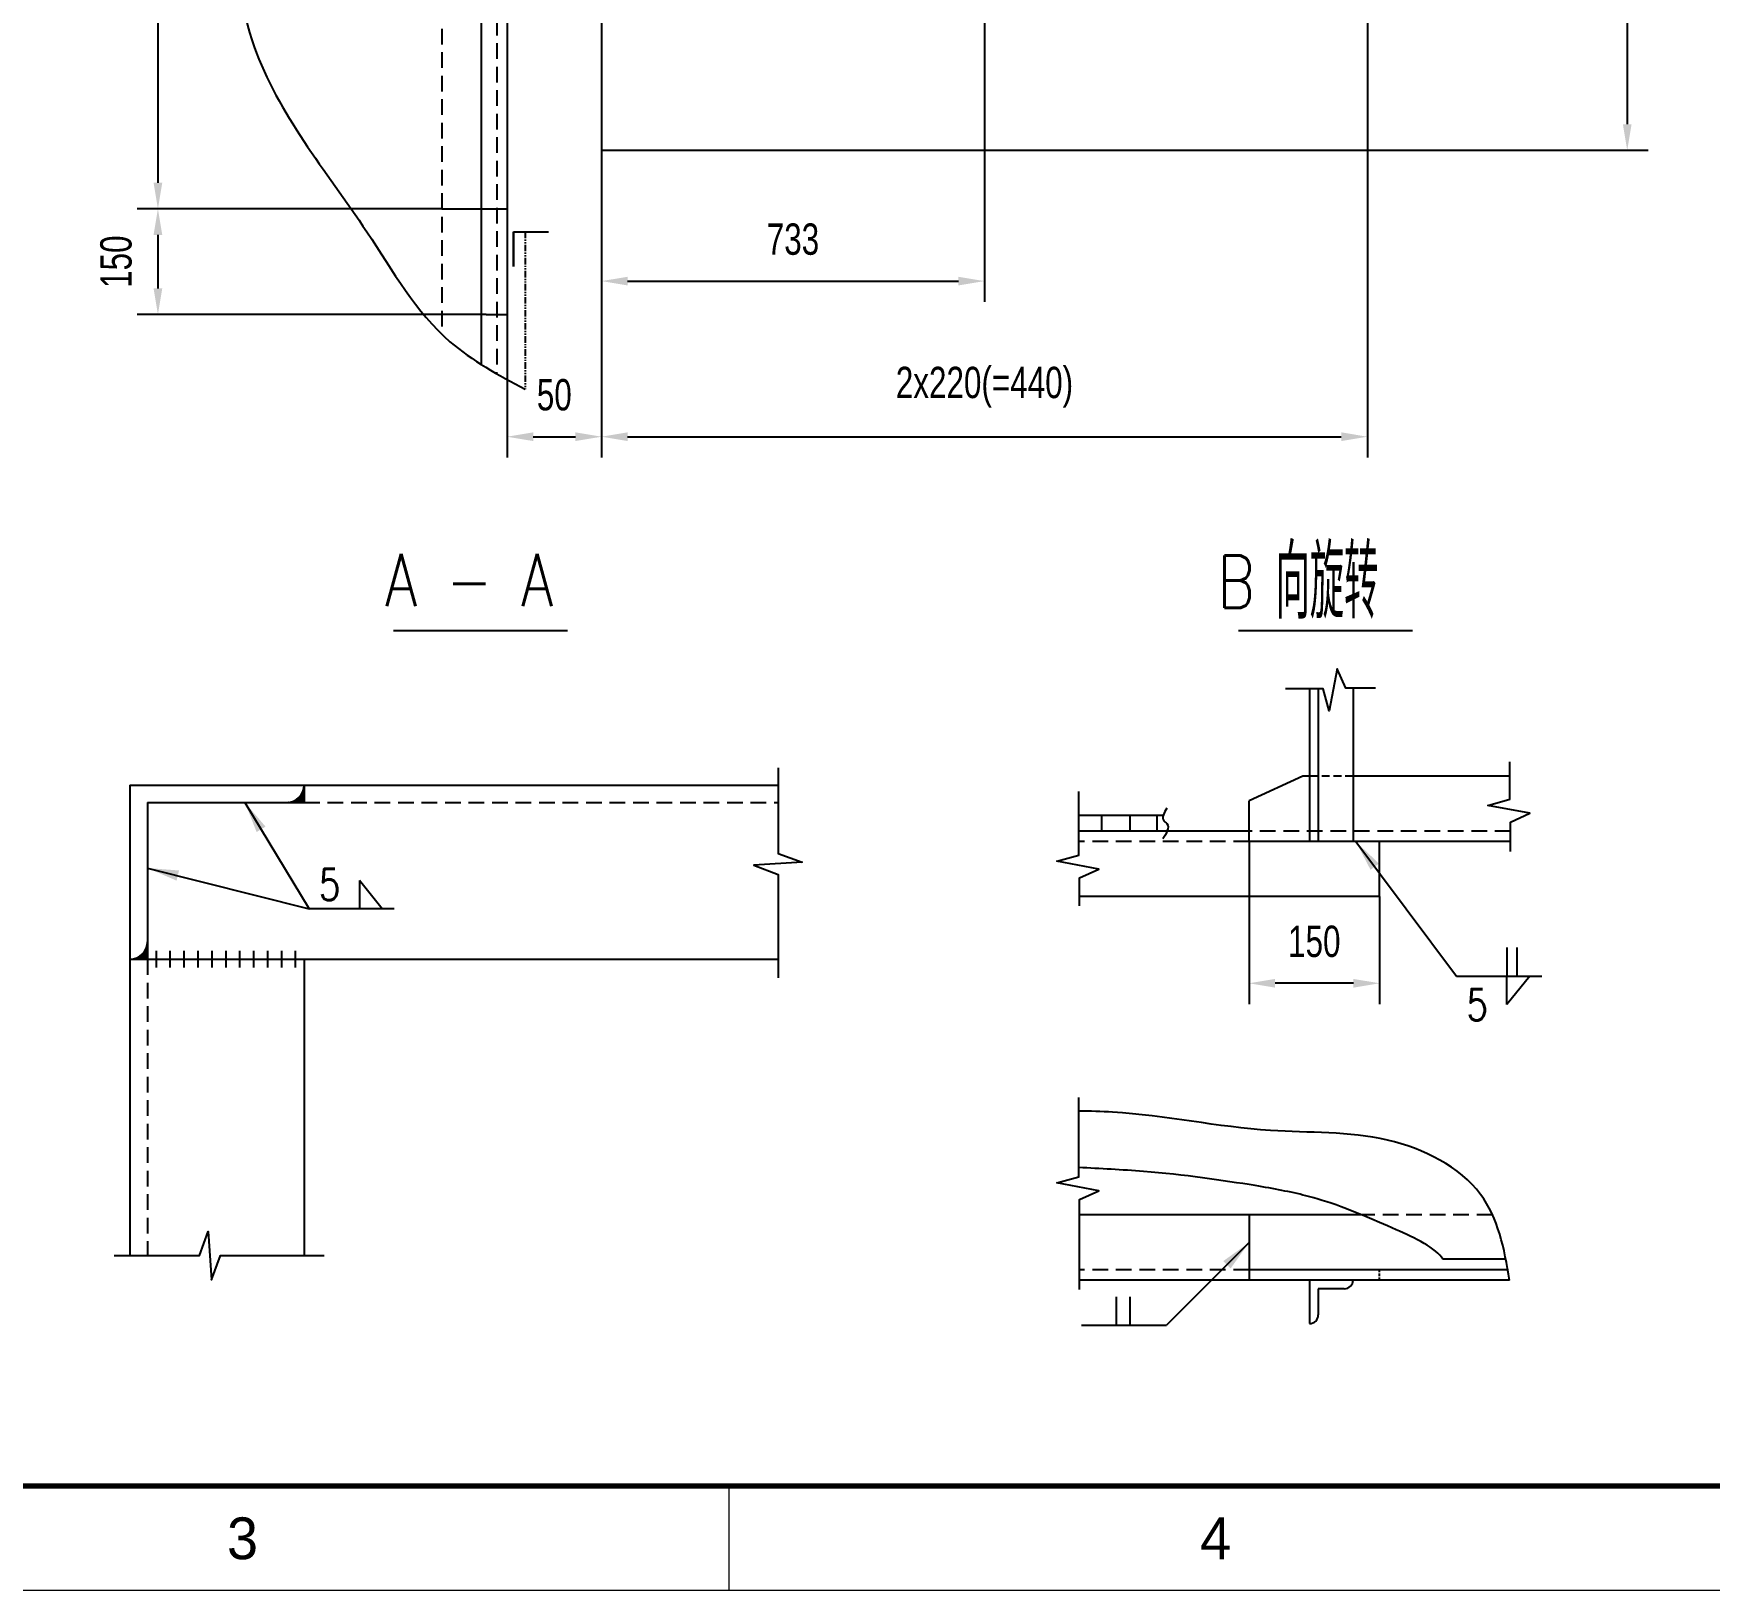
# Model space of a CAD drawing. Extents: x 148 to 221443, y -36682 to 6758.
# Drawn here: x 197956 to 201166, y -12240 to -9259 of the extents above; entities that cross this region are included whole.
import ezdxf
from ezdxf.enums import TextEntityAlignment as Align

# ---------------------------------------------------------------- set-up
doc = ezdxf.new("R2010")
doc.units = 0
doc.header["$LTSCALE"] = 10
doc.header["$MEASUREMENT"] = 0
doc.linetypes.add('HIDDENX2', pattern=[0.75, 0.5, -0.25])
doc.linetypes.add('PHANTOM', pattern=[2.5, 1.25, -0.25, 0.25, -0.25, 0.25, -0.25])
for name, color, linetype in [('2', 4, 'Continuous'), ('HIDDEN', 7, 'HIDDENX2'), ('RED', 7, 'Continuous'), ('WB-FS', 6, 'Continuous')]:
    doc.layers.add(name, color=color, linetype=linetype)
doc.layers.add('2（细实线）', color=3, linetype='Continuous', lineweight=20)
doc.layers.add('图框层', color=7, linetype='Continuous', lineweight=15)
doc.styles.add('HZ', font='ROMS.SHX', dxfattribs={"width": 0.75, "bigfont": 'GBCBIG.SHX'})
doc.styles.get("Standard").update_dxf_attribs({"font": 'wison_e.shx', "width": 0.75, "bigfont": 'wison_c.shx'})
doc.styles.add('XW', font='ROMANS.shx', dxfattribs={"width": 0.85})
doc.dimstyles.new('DIM1', dxfattribs={"dimscale": 20, "dimtxt": 3, "dimasz": 2.5, "dimexe": 2, "dimexo": 0, "dimgap": 1, "dimtad": 0, "dimdec": 0, "dimzin": 0, "dimdsep": 46, "dimtxsty": 'Standard', "dimcen": 2, "dimclrd": 3, "dimclre": 3, "dimclrt": 3, "dimadec": 0, "dimazin": 0, "dimtfac": 0.666667, "dimtdec": 0, "dimtofl": 0, "dimtmove": 2, "dimatfit": 1, "dimfxl": 2, "dimtvp": 1.333333, "dimtolj": 1, "dimtzin": 0, "dimarcsym": 0})
pattern_1 = [(135, (157770.9169, -51932.8612), (1.76776695, 1.76776695), []), (45, (157770.9169, -51932.8612), (1.76776695, -1.76776695), [])]

# ---------------------------------------------------------------- blocks, each defined once
blk = doc.blocks.new('*D900')
at = {"color": 3, "lineweight": -2}
for p, q in [((200510.5, -7815.5), (201048, -7815.5)), ((201008, -7865.5), (201008, -9432.1)), ((200510.5, -9482.1), (201048, -9482.1))]:
    blk.add_line(p, q, dxfattribs=at)
at = {"color": 3}
for points in [[(201016.3, -7865.5), (200999.7, -7865.5), (201008, -7815.5)], [(200999.7, -9432.1), (201016.3, -9432.1), (201008, -9482.1)]]:
    blk.add_solid(points, dxfattribs=at)
at = {"layer": 'Defpoints', "color": 0}
for p in [(200510.5, -7815.5), (200510.5, -9482.1), (201008, -9482.1)]:
    blk.add_point(p, dxfattribs=at)
at = {"color": 3, "insert": (200928, -8648.8), "char_height": 60, "attachment_point": 5, "rotation": 90}
blk.add_mtext('\\A1;500', dxfattribs=at)
blk = doc.blocks.new('*D901')
at = {"color": 3, "lineweight": -2}
for p, q in [((199043.9, -9482.1), (199043.9, -10070.6)), ((200510.5, -9482.1), (200510.5, -10070.6)), ((199093.9, -10030.6), (200460.5, -10030.6))]:
    blk.add_line(p, q, dxfattribs=at)
at = {"color": 3}
for points in [[(199093.9, -10022.2), (199093.9, -10038.9), (199043.9, -10030.6)], [(200460.5, -10038.9), (200460.5, -10022.2), (200510.5, -10030.6)]]:
    blk.add_solid(points, dxfattribs=at)
at = {"layer": 'Defpoints', "color": 0}
for p in [(199043.9, -9482.1), (200510.5, -9482.1), (200510.5, -10030.6)]:
    blk.add_point(p, dxfattribs=at)
at = {"color": 3, "insert": (199777.2, -9935.7), "char_height": 60, "attachment_point": 5}
blk.add_mtext('\\A1;2x220(=440)', dxfattribs=at)
blk = doc.blocks.new('*D902')
at = {"color": 3, "lineweight": -2}
for p, q in [((199777.2, -9432.1), (199777.2, -9772.6)), ((199043.9, -9482.1), (199043.9, -9772.6)), ((199093.9, -9732.6), (199727.2, -9732.6))]:
    blk.add_line(p, q, dxfattribs=at)
at = {"color": 3}
for points in [[(199093.9, -9724.3), (199093.9, -9740.9), (199043.9, -9732.6)], [(199727.2, -9740.9), (199727.2, -9724.3), (199777.2, -9732.6)]]:
    blk.add_solid(points, dxfattribs=at)
at = {"layer": 'Defpoints', "color": 0}
for p in [(199777.2, -9432.1), (199043.9, -9482.1), (199777.2, -9732.6)]:
    blk.add_point(p, dxfattribs=at)
at = {"color": 3, "insert": (199410.5, -9652.6), "char_height": 60, "attachment_point": 5}
blk.add_mtext('\\A1;733', dxfattribs=at)
blk = doc.blocks.new('*D905')
at = {"color": 3, "lineweight": -2}
for p, q in [((200283.8, -10805.9), (200283.8, -11117.2)), ((200533.8, -10910.9), (200533.8, -11117.2)), ((200483.8, -11077.2), (200333.8, -11077.2))]:
    blk.add_line(p, q, dxfattribs=at)
at = {"color": 3}
for points in [[(200333.8, -11068.9), (200333.8, -11085.5), (200283.8, -11077.2)], [(200483.8, -11085.5), (200483.8, -11068.9), (200533.8, -11077.2)]]:
    blk.add_solid(points, dxfattribs=at)
at = {"layer": 'Defpoints', "color": 0}
for p in [(200283.8, -10805.9), (200533.8, -10910.9), (200283.8, -11077.2)]:
    blk.add_point(p, dxfattribs=at)
at = {"color": 3, "insert": (200408.8, -10997.2), "char_height": 60, "attachment_point": 5}
blk.add_mtext('\\A1;150', dxfattribs=at)
blk = doc.blocks.new('*D910')
at = {"color": 3, "lineweight": -2}
for p, q in [((198738.1, -9594.2), (198154.5, -9594.2)), ((198194.5, -9644.2), (198194.5, -9746.5)), ((198823.1, -9796.5), (198154.5, -9796.5))]:
    blk.add_line(p, q, dxfattribs=at)
at = {"color": 3}
for points in [[(198202.8, -9644.2), (198186.1, -9644.2), (198194.5, -9594.2)], [(198186.1, -9746.5), (198202.8, -9746.5), (198194.5, -9796.5)]]:
    blk.add_solid(points, dxfattribs=at)
at = {"layer": 'Defpoints', "color": 0}
for p in [(198738.1, -9594.2), (198194.5, -9796.5), (198823.1, -9796.5)]:
    blk.add_point(p, dxfattribs=at)
at = {"color": 3, "insert": (198114.5, -9695.4), "char_height": 60, "attachment_point": 5, "rotation": 90}
blk.add_mtext('\\A1;150', dxfattribs=at)
blk = doc.blocks.new('*D911')
at = {"color": 3, "lineweight": -2}
for p, q in [((198738.1, -7703.4), (198154.5, -7703.4)), ((198194.5, -7753.4), (198194.5, -9544.2)), ((198738.1, -9594.2), (198154.5, -9594.2))]:
    blk.add_line(p, q, dxfattribs=at)
at = {"color": 3}
for points in [[(198202.8, -7753.4), (198186.1, -7753.4), (198194.5, -7703.4)], [(198186.1, -9544.2), (198202.8, -9544.2), (198194.5, -9594.2)]]:
    blk.add_solid(points, dxfattribs=at)
at = {"layer": 'Defpoints', "color": 0}
for p in [(198738.1, -7703.4), (198194.5, -9594.2), (198738.1, -9594.2)]:
    blk.add_point(p, dxfattribs=at)
at = {"color": 3, "insert": (198114.5, -8648.8), "char_height": 60, "attachment_point": 5, "rotation": 90}
blk.add_mtext('\\A1;600', dxfattribs=at)
blk = doc.blocks.new('*D916')
at = {"color": 3, "lineweight": -2}
for p, q in [((198863.1, -9921.1), (198863.1, -10070.6)), ((198913.1, -10030.6), (198993.9, -10030.6)), ((199043.9, -10030.6), (199043.9, -10070.6))]:
    blk.add_line(p, q, dxfattribs=at)
at = {"color": 3}
for points in [[(198913.1, -10022.2), (198913.1, -10038.9), (198863.1, -10030.6)], [(198993.9, -10038.9), (198993.9, -10022.2), (199043.9, -10030.6)]]:
    blk.add_solid(points, dxfattribs=at)
at = {"layer": 'Defpoints', "color": 0}
for p in [(198863.1, -9921.1), (199043.9, -10030.6), (199043.9, -10030.6)]:
    blk.add_point(p, dxfattribs=at)
at = {"color": 3, "insert": (198953.5, -9950.6), "char_height": 60, "attachment_point": 5}
blk.add_mtext('\\A1;50', dxfattribs=at)
blk = doc.blocks.new('a2')
blk.add_line((15615.59, 9706.74), (15615.59, 9716.74))
at = {"layer": '图框层', "ltscale": 10}
blk.add_lwpolyline([(15311.09, 10126.74), (15905.09, 10126.74), (15905.09, 9706.74), (15311.09, 9706.74)], close=True, dxfattribs=at)
at = {"layer": '图框层', "ltscale": 10, "const_width": 0.5}
blk.add_lwpolyline([(15336.09, 10116.74), (15895.09, 10116.74), (15895.09, 9716.74), (15336.09, 9716.74)], close=True, dxfattribs=at)
at = {"style": 'HZ'}
for s, p in [('3', (15569, 9711.74)), ('4', (15662.17, 9711.74))]:
    blk.add_text(s, height=4, dxfattribs=at).set_placement(p, align=Align.MIDDLE)

msp = doc.modelspace()

# ---------------------------------------------------------------- hatches: boundary and pattern name
h = msp.add_hatch()
h.set_pattern_fill('ANSI37', color=6, scale=20, style=0)
h.set_pattern_definition(pattern_1)
h.paths.add_polyline_path([(198474.3504, -10697.6877), (198474.3504, -10731.0211), (198441.017, -10731.0211, 0.414213562)])
h = msp.add_hatch()
h.set_pattern_fill('ANSI37', color=6, scale=20, style=0)
h.set_pattern_definition(pattern_1)
h.paths.add_polyline_path([(198174.3504, -10997.6877), (198174.3504, -11031.0211), (198141.017, -11031.0211, 0.414213562)])

# ---------------------------------------------------------------- linework, layer by layer
for p, q in [((198863.7297, -7369.4877), (198863.1424, -9921.0699)), ((198813.4361, -7415.3262), (198813.4361, -9892.1272)), ((198875.4263, -9704.7239), (198875.4263, -9638.0572)), ((198875.4263, -9638.0572), (198942.093, -9638.0572)), ((198875.4263, -9638.0572), (198875.4263, -9704.7239)), ((198624.0263, -10934.8675), (198580.2915, -10934.8675))]:
    msp.add_line(p, q)
at = {"color": 4, "linetype": 'PHANTOM'}
msp.add_line((198897.7597, -9638.0572), (198897.7597, -9939.773), dxfattribs=at)
at = {"color": 3}
for p, q in [((198645.3715, -10401.5538), (198978.7048, -10401.5538)), ((200263.6319, -10401.5538), (200596.9653, -10401.5538))]:
    msp.add_line(p, q, dxfattribs=at)
at = {"color": 3, "linetype": 'Continuous'}
for p, q in [((200488.5165, -10805.9051), (200681.2979, -11063.284)), ((200681.2979, -11063.284), (200844.1732, -11063.284)), ((200283.7827, -11573.874), (200125.7177, -11731.9795)), ((199962.8424, -11731.9795), (200125.7177, -11731.9795))]:
    msp.add_line(p, q, dxfattribs=at)
at = {"linetype": 'Continuous'}
for p, q in [((198580.2915, -10880.2531), (198580.2915, -10934.8675)), ((198624.0263, -10934.8675), (198580.2915, -10880.2531)), ((200777.7673, -11008.6696), (200777.7673, -11063.284)), ((200796.4505, -11008.6696), (200796.4505, -11063.284)), ((200777.7673, -11117.8985), (200777.7673, -11063.284)), ((200821.502, -11063.284), (200777.7673, -11117.8985)), ((200029.2483, -11677.3651), (200029.2483, -11731.9795)), ((200055.5581, -11677.3651), (200055.5581, -11731.9795))]:
    msp.add_line(p, q, dxfattribs=at)
at = {"color": 6}
for p, q in [((198190.9282, -11014.8104), (198190.9282, -11047.2317)), ((198217.5949, -11014.8104), (198217.5949, -11047.2317)), ((198244.2616, -11014.8104), (198244.2616, -11047.2317)), ((198270.9282, -11014.8104), (198270.9282, -11047.2317)), ((198297.5949, -11014.8104), (198297.5949, -11047.2317)), ((198324.2616, -11014.8104), (198324.2616, -11047.2317)), ((198350.9282, -11014.8104), (198350.9282, -11047.2317)), ((198377.5949, -11014.8104), (198377.5949, -11047.2317)), ((198404.2616, -11014.8104), (198404.2616, -11047.2317)), ((198430.9282, -11014.8104), (198430.9282, -11047.2317)), ((198457.5949, -11014.8104), (198457.5949, -11047.2317))]:
    msp.add_line(p, q, dxfattribs=at)
at = {"color": 3, "linetype": 'Continuous'}
msp.add_spline([(200126.3537, -10741.7802), (200120.6852, -10765.854), (200126.3537, -10771.5184), (200118.5596, -10800.8009)], degree=3, dxfattribs=at)
at = {"color": 6}
for points, knots in [([(200782.4057, -11645.5956), (200772.9074, -11585.1804), (200746.2282, -11457.1392), (200542.1492, -11356.3571), (200298.4229, -11369.3654), (200102.2805, -11325.0627), (199979.3305, -11322.144), (199957.6751, -11322.0889)], [15.34226896, 15.34226896, 15.34226896, 15.34226896, 119.910453598, 243.528702233, 378.596996784, 561.157200805, 600.141312478, 600.141312478, 600.141312478, 600.141312478]), ([(200654.6843, -11605.5956), (200643.4193, -11584.2992), (200489.3124, -11513.7772), (200404.3717, -11484.1914), (200281.2212, -11461.2871), (200116.3224, -11437.7612), (199999.0011, -11432.2441), (199957.6751, -11430.0344)], [55.22248851, 55.22248851, 55.22248851, 55.22248851, 98.499221925, 210.932651786, 293.419551539, 430.326784545, 504.892232321, 504.892232321, 504.892232321, 504.892232321])]:
    msp.add_open_spline(points, degree=3, knots=knots, dxfattribs=at)
at = {"color": 3, "linetype": 'Continuous'}
for points in [[(200532.4901, -10847.9328), (200516.4825, -10859.9227), (200488.5165, -10805.9051)], [(200248.4337, -11623.376), (200234.2898, -11609.2357), (200283.7827, -11573.874)]]:
    msp.add_solid(points, dxfattribs=at)
at = {"layer": '2', "color": 3, "linetype": 'Continuous'}
for p in [(198361.0893, -10731.0211), (198174.3504, -10856.4653), (198646.6974, -10934.8675)]:
    msp.add_line(p, (198483.8222, -10934.8675), dxfattribs=at)
msp.add_open_spline([(198897.7597, -7340.081), (198841.3643, -7388.9682), (198674.3422, -7534.3025), (198528.1772, -7900.0637), (198449.3267, -8350.3809), (198352.8995, -8805.0517), (198316.4177, -9285.2629), (198575.1621, -9589.6346), (198717.0525, -9842.8802), (198846.7886, -9912.5121), (198897.7597, -9939.773)], degree=3, knots=[0.795258516, 0.795258516, 0.795258516, 0.795258516, 67.424283503, 198.512126658, 341.975292437, 479.694981312, 622.963229821, 747.36236902, 826.525568986, 877.653676939, 877.653676939, 877.653676939, 877.653676939], dxfattribs=at)
for points in [[(198383.4708, -10787.5814), (198400.6049, -10777.2652), (198361.0893, -10731.0211)], [(198230.1706, -10880.6334), (198234.9916, -10861.2232), (198174.3504, -10856.4653)]]:
    msp.add_solid(points, dxfattribs=at)
at = {"layer": 'HIDDEN', "ltscale": 6}
for p, q in [((198844.284, -7387.2437), (198843.1386, -9909.3957)), ((198738.1424, -7494.4877), (198738.1424, -9834.5293)), ((198474.3504, -10731.0211), (199382.0781, -10731.0211)), ((200283.7827, -10805.9051), (199957.6751, -10805.9051)), ((200784.7754, -10785.9051), (200283.7827, -10785.9051)), ((198174.3504, -11031.0211), (198174.3504, -11598.5485)), ((200749.9738, -11520.5956), (200499.2655, -11520.5956)), ((200283.7827, -11625.5956), (199959.3522, -11625.5956))]:
    msp.add_line(p, q, dxfattribs=at)
at = {"layer": 'HIDDEN', "ltscale": 3}
msp.add_line((200483.1992, -10680.9051), (200399.6263, -10680.9051), dxfattribs=at)
at = {"layer": 'HIDDEN'}
msp.add_line((200533.7827, -11645.5956), (200533.7827, -11625.5956), dxfattribs=at)
at = {"layer": 'RED'}
for p, q in [((199043.8582, -7815.482), (199043.8582, -9482.1486)), ((199777.1915, -7815.482), (199777.1915, -9482.1486)), ((200510.5248, -7815.482), (200510.5248, -9482.1486)), ((199043.8582, -9482.1486), (200510.5248, -9482.1486)), ((198738.1424, -9594.2186), (198863.1904, -9594.2186)), ((198823.1424, -9796.54), (198863.1904, -9796.54)), ((200399.6263, -10513.5338), (200399.6263, -10805.9051)), ((200416.2929, -10513.5338), (200416.2929, -10805.9051)), ((200416.2929, -10515.7764), (200416.2929, -10805.9051)), ((200483.1992, -10511.8567), (200483.1992, -10805.9051)), ((200386.6114, -10680.9051), (200283.7827, -10728.0849)), ((200399.6263, -10680.9051), (200386.6114, -10680.9051)), ((200783.0983, -10680.9051), (200483.1992, -10680.9051)), ((198141.017, -10697.6877), (198141.017, -11598.5485)), ((198141.017, -10697.6877), (199382.0781, -10697.6877)), ((198474.3504, -10697.6877), (198474.3504, -10731.0211)), ((198174.3504, -10731.0211), (198174.3504, -11031.0211)), ((198174.3504, -10731.0211), (198474.3504, -10731.0211)), ((200283.7827, -10805.9051), (200283.7827, -10728.0849)), ((200120.7289, -10755.9051), (199957.6751, -10755.9051)), ((200001.0562, -10755.9051), (200001.0562, -10785.9051)), ((200055.8289, -10755.9051), (200055.8289, -10785.9051)), ((200107.5296, -10755.9051), (200107.5296, -10785.9051)), ((200283.7827, -10785.9051), (199957.6751, -10785.9051)), ((200784.7754, -10805.9051), (200283.7827, -10805.9051)), ((200533.7827, -10910.9051), (200533.7827, -10805.9051)), ((200533.7827, -10910.9051), (199959.3522, -10910.9051)), ((198141.017, -11031.0211), (198174.3504, -11031.0211)), ((198174.3504, -11031.0211), (199382.0781, -11031.0211)), ((198474.3504, -11031.0211), (198474.3504, -11598.5485)), ((200499.2655, -11520.5956), (199957.6751, -11520.5956)), ((200283.7827, -11520.5956), (200283.7827, -11645.5956)), ((200775.4435, -11605.5956), (200654.6843, -11605.5956)), ((200782.4057, -11645.5956), (199959.3522, -11645.5956)), ((200779.123, -11625.5956), (200283.7827, -11625.5956)), ((200399.6263, -11645.5956), (200399.6263, -11728.9289)), ((200466.2929, -11662.2622), (200416.2929, -11662.2622)), ((200416.2929, -11662.2622), (200416.2929, -11712.2622))]:
    msp.add_line(p, q, dxfattribs=at)
for centre, radius in [((198441.017, -10697.6877), 33.3333), ((198141.017, -10997.6877), 33.3333), ((200466.2929, -11645.5956), 16.6667), ((200399.6263, -11712.2622), 16.6667)]:
    msp.add_arc(centre, radius, 270, 0, dxfattribs=at)
at = {"layer": 'WB-FS', "linetype": 'Continuous'}
for points in [[(200525.8235, -10511.8567), (200469.1745, -10511.8567), (200452.3918, -10474.9609), (200437.2874, -10555.4608), (200425.5395, -10513.5338), (200353.735, -10513.5338)], [(200784.7754, -10825.1656), (200784.7754, -10768.5166), (200821.6712, -10751.7339), (200741.1713, -10736.6294), (200783.0983, -10724.8815), (200783.0983, -10653.0771)], [(199382.0781, -10664.5313), (199382.0781, -10828.3634), (199428.3571, -10844.9841), (199335.7991, -10850.9201), (199382.0781, -10868.7279), (199382.0781, -11066.9883)], [(199959.3522, -10929.0121), (199959.3522, -10875.3301), (199996.2479, -10858.5474), (199915.7481, -10843.443), (199957.6751, -10831.6951), (199957.6751, -10710.1477)], [(199959.3522, -11663.7026), (199959.3522, -11491.4402), (199996.2479, -11474.6575), (199915.7481, -11459.5531), (199957.6751, -11447.8052), (199957.6751, -11296.1407)], [(198110.4338, -11598.5485), (198274.2659, -11598.5485), (198290.8866, -11552.2696), (198296.8226, -11644.8275), (198314.6304, -11598.5485), (198512.8908, -11598.5485)]]:
    msp.add_lwpolyline(points, dxfattribs=at)

# ---------------------------------------------------------------- block references
at = {"layer": '2（细实线）', "xscale": 20, "yscale": 20, "zscale": 20}
msp.add_blockref('a2', (-113023.5172, -206374.7637), dxfattribs=at)

# ---------------------------------------------------------------- texts
at = {"color": 3, "linetype": 'Continuous', "style": 'XW', "width": 0.8}
for p in [(198543.8188, -10888.2058), (200741.2946, -11118.3422)]:
    msp.add_text('5', height=60, dxfattribs=at).set_placement(p, align=Align.MIDDLE_RIGHT)
at = {"layer": '2', "color": 3, "linetype": 'Continuous', "style": 'HZ', "width": 0.65}
msp.add_text('向旋转', height=140, dxfattribs=at).set_placement((200334.7061, -10379.1244))
at = {"layer": '2', "color": 3, "linetype": 'Continuous', "style": 'XW', "width": 0.8}
for s, p in [('A - A', (198951.7497, -10304.9563)), ('B', (200295.1123, -10308.3124))]:
    msp.add_text(s, height=100, dxfattribs=at).set_placement(p, align=Align.MIDDLE_RIGHT)

# ---------------------------------------------------------------- dimensions: what is measured, and where the dimension line sits
for base, p1, p2, angle, text, picture, middle in [((198194.4519, -9594.2186), (198738.1424, -7703.412), (198738.1424, -9594.2186), 90, '600', '*D911', (198114.4519, -8648.8153)), ((198194.4519, -9796.54), (198738.1424, -9594.2186), (198823.1424, -9796.54), 90, '150', '*D910', (198114.4519, -9695.3793)), ((200283.7827, -11077.1879), (200533.7827, -10910.9051), (200283.7827, -10805.9051), 180, '150', '*D905', (200408.7827, -10997.1879))]:
    dim = msp.add_linear_dim(base=base, p1=p1, p2=p2, angle=angle, text=text, dimstyle='DIM1')
    dim.commit()
    dim.dimension.update_dxf_attribs({"geometry": picture, "text_midpoint": middle})
dim = msp.add_linear_dim(base=(201007.9889, -9482.1486), p1=(200510.5248, -7815.482), p2=(200510.5248, -9482.1486), angle=90, text='500', dimstyle='DIM1', override={"dimtxsty": 'Standard'})
dim.commit()
dim.dimension.update_dxf_attribs({"geometry": '*D900', "text_midpoint": (200927.9889, -8648.8153)})
dim = msp.add_linear_dim(base=(199777.1915, -9732.6138), p1=(199043.8582, -9482.1486), p2=(199777.1915, -9432.1486), dimstyle='DIM1')
dim.commit()
dim.dimension.update_dxf_attribs({"geometry": '*D902', "text_midpoint": (199410.5248, -9652.6138)})
for base, p1, p2, text, picture, middle in [((200510.5248, -10030.5519), (199043.8582, -9482.1486), (200510.5248, -9482.1486), '2x220(=440)', '*D901', (199777.1915, -9935.7371)), ((199043.8582, -10030.5519), (198863.1424, -9921.0699), (199043.8582, -10030.5519), '50', '*D916', (198953.5003, -9950.5519))]:
    dim = msp.add_linear_dim(base=base, p1=p1, p2=p2, text=text, dimstyle='DIM1')
    dim.commit()
    dim.dimension.update_dxf_attribs({"geometry": picture, "text_midpoint": middle})

doc.saveas('drawing.dxf')
